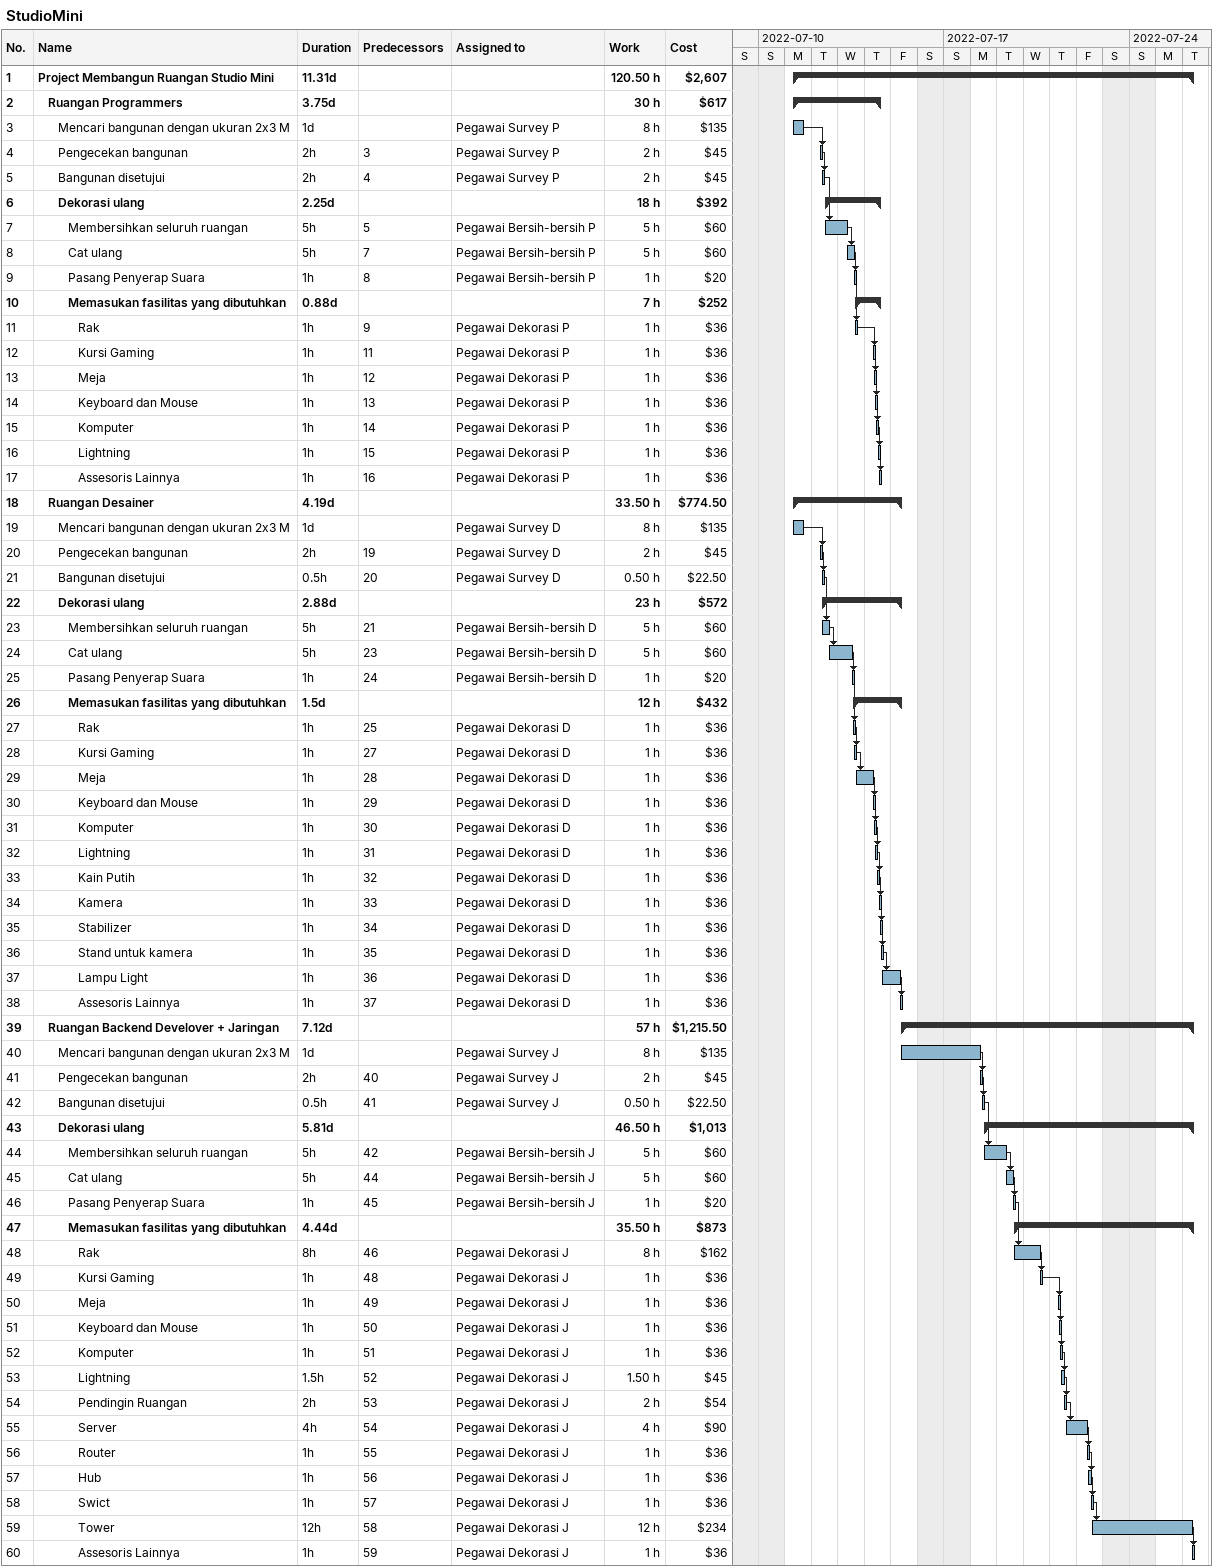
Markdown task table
StudioMini

| ID | Level | Task | Duration | Start | Finish | Predecessors | Resources | Work (h) | Cost ($) |
|---|---|---|---|---|---|---|---|---|---|
| 1 | 1 | **Project Membangun Ruangan Studio Mini** | 11.31d | 2022-07-11 | 2022-07-26 |  |  | 120.50 | 2607 |
| 2 | 2 | **Ruangan Programmers** | 3.75d | 2022-07-11 | 2022-07-14 |  |  | 30 | 617 |
| 3 | 3 | Mencari bangunan dengan ukuran 2x3 M | 1d | 2022-07-11 | 2022-07-11 |  | Pegawai Survey P | 8 | 135 |
| 4 | 3 | Pengecekan bangunan | 2h | 2022-07-12 | 2022-07-12 | 3 | Pegawai Survey P | 2 | 45 |
| 5 | 3 | Bangunan disetujui | 2h | 2022-07-12 | 2022-07-12 | 4 | Pegawai Survey P | 2 | 45 |
| 6 | 3 | **Dekorasi ulang** | 2.25d | 2022-07-12 | 2022-07-14 |  |  | 18 | 392 |
| 7 | 4 | Membersihkan seluruh ruangan | 5h | 2022-07-12 | 2022-07-13 | 5 | Pegawai Bersih-bersih P | 5 | 60 |
| 8 | 4 | Cat ulang | 5h | 2022-07-13 | 2022-07-13 | 7 | Pegawai Bersih-bersih P | 5 | 60 |
| 9 | 4 | Pasang Penyerap Suara | 1h | 2022-07-13 | 2022-07-13 | 8 | Pegawai Bersih-bersih P | 1 | 20 |
| 10 | 4 | **Memasukan fasilitas yang dibutuhkan** | 0.88d | 2022-07-13 | 2022-07-14 |  |  | 7 | 252 |
| 11 | 5 | Rak | 1h | 2022-07-13 | 2022-07-13 | 9 | Pegawai Dekorasi P | 1 | 36 |
| 12 | 5 | Kursi Gaming | 1h | 2022-07-14 | 2022-07-14 | 11 | Pegawai Dekorasi P | 1 | 36 |
| 13 | 5 | Meja | 1h | 2022-07-14 | 2022-07-14 | 12 | Pegawai Dekorasi P | 1 | 36 |
| 14 | 5 | Keyboard dan Mouse | 1h | 2022-07-14 | 2022-07-14 | 13 | Pegawai Dekorasi P | 1 | 36 |
| 15 | 5 | Komputer | 1h | 2022-07-14 | 2022-07-14 | 14 | Pegawai Dekorasi P | 1 | 36 |
| 16 | 5 | Lightning | 1h | 2022-07-14 | 2022-07-14 | 15 | Pegawai Dekorasi P | 1 | 36 |
| 17 | 5 | Assesoris Lainnya | 1h | 2022-07-14 | 2022-07-14 | 16 | Pegawai Dekorasi P | 1 | 36 |
| 18 | 2 | **Ruangan Desainer** | 4.19d | 2022-07-11 | 2022-07-15 |  |  | 33.50 | 774.50 |
| 19 | 3 | Mencari bangunan dengan ukuran 2x3 M | 1d | 2022-07-11 | 2022-07-11 |  | Pegawai Survey D | 8 | 135 |
| 20 | 3 | Pengecekan bangunan | 2h | 2022-07-12 | 2022-07-12 | 19 | Pegawai Survey D | 2 | 45 |
| 21 | 3 | Bangunan disetujui | 0.5h | 2022-07-12 | 2022-07-12 | 20 | Pegawai Survey D | 0.50 | 22.50 |
| 22 | 3 | **Dekorasi ulang** | 2.88d | 2022-07-12 | 2022-07-15 |  |  | 23 | 572 |
| 23 | 4 | Membersihkan seluruh ruangan | 5h | 2022-07-12 | 2022-07-12 | 21 | Pegawai Bersih-bersih D | 5 | 60 |
| 24 | 4 | Cat ulang | 5h | 2022-07-12 | 2022-07-13 | 23 | Pegawai Bersih-bersih D | 5 | 60 |
| 25 | 4 | Pasang Penyerap Suara | 1h | 2022-07-13 | 2022-07-13 | 24 | Pegawai Bersih-bersih D | 1 | 20 |
| 26 | 4 | **Memasukan fasilitas yang dibutuhkan** | 1.5d | 2022-07-13 | 2022-07-15 |  |  | 12 | 432 |
| 27 | 5 | Rak | 1h | 2022-07-13 | 2022-07-13 | 25 | Pegawai Dekorasi D | 1 | 36 |
| 28 | 5 | Kursi Gaming | 1h | 2022-07-13 | 2022-07-13 | 27 | Pegawai Dekorasi D | 1 | 36 |
| 29 | 5 | Meja | 1h | 2022-07-13 | 2022-07-14 | 28 | Pegawai Dekorasi D | 1 | 36 |
| 30 | 5 | Keyboard dan Mouse | 1h | 2022-07-14 | 2022-07-14 | 29 | Pegawai Dekorasi D | 1 | 36 |
| 31 | 5 | Komputer | 1h | 2022-07-14 | 2022-07-14 | 30 | Pegawai Dekorasi D | 1 | 36 |
| 32 | 5 | Lightning | 1h | 2022-07-14 | 2022-07-14 | 31 | Pegawai Dekorasi D | 1 | 36 |
| 33 | 5 | Kain Putih | 1h | 2022-07-14 | 2022-07-14 | 32 | Pegawai Dekorasi D | 1 | 36 |
| 34 | 5 | Kamera | 1h | 2022-07-14 | 2022-07-14 | 33 | Pegawai Dekorasi D | 1 | 36 |
| 35 | 5 | Stabilizer | 1h | 2022-07-14 | 2022-07-14 | 34 | Pegawai Dekorasi D | 1 | 36 |
| 36 | 5 | Stand untuk kamera | 1h | 2022-07-14 | 2022-07-14 | 35 | Pegawai Dekorasi D | 1 | 36 |
| 37 | 5 | Lampu Light | 1h | 2022-07-14 | 2022-07-15 | 36 | Pegawai Dekorasi D | 1 | 36 |
| 38 | 5 | Assesoris Lainnya | 1h | 2022-07-15 | 2022-07-15 | 37 | Pegawai Dekorasi D | 1 | 36 |
| 39 | 2 | **Ruangan Backend Develover + Jaringan** | 7.12d | 2022-07-15 | 2022-07-26 |  |  | 57 | 1215.50 |
| 40 | 3 | Mencari bangunan dengan ukuran 2x3 M | 1d | 2022-07-15 | 2022-07-18 |  | Pegawai Survey J | 8 | 135 |
| 41 | 3 | Pengecekan bangunan | 2h | 2022-07-18 | 2022-07-18 | 40 | Pegawai Survey J | 2 | 45 |
| 42 | 3 | Bangunan disetujui | 0.5h | 2022-07-18 | 2022-07-18 | 41 | Pegawai Survey J | 0.50 | 22.50 |
| 43 | 3 | **Dekorasi ulang** | 5.81d | 2022-07-18 | 2022-07-26 |  |  | 46.50 | 1013 |
| 44 | 4 | Membersihkan seluruh ruangan | 5h | 2022-07-18 | 2022-07-19 | 42 | Pegawai Bersih-bersih J | 5 | 60 |
| 45 | 4 | Cat ulang | 5h | 2022-07-19 | 2022-07-19 | 44 | Pegawai Bersih-bersih J | 5 | 60 |
| 46 | 4 | Pasang Penyerap Suara | 1h | 2022-07-19 | 2022-07-19 | 45 | Pegawai Bersih-bersih J | 1 | 20 |
| 47 | 4 | **Memasukan fasilitas yang dibutuhkan** | 4.44d | 2022-07-19 | 2022-07-26 |  |  | 35.50 | 873 |
| 48 | 5 | Rak | 8h | 2022-07-19 | 2022-07-20 | 46 | Pegawai Dekorasi J | 8 | 162 |
| 49 | 5 | Kursi Gaming | 1h | 2022-07-20 | 2022-07-20 | 48 | Pegawai Dekorasi J | 1 | 36 |
| 50 | 5 | Meja | 1h | 2022-07-21 | 2022-07-21 | 49 | Pegawai Dekorasi J | 1 | 36 |
| 51 | 5 | Keyboard dan Mouse | 1h | 2022-07-21 | 2022-07-21 | 50 | Pegawai Dekorasi J | 1 | 36 |
| 52 | 5 | Komputer | 1h | 2022-07-21 | 2022-07-21 | 51 | Pegawai Dekorasi J | 1 | 36 |
| 53 | 5 | Lightning | 1.5h | 2022-07-21 | 2022-07-21 | 52 | Pegawai Dekorasi J | 1.50 | 45 |
| 54 | 5 | Pendingin Ruangan | 2h | 2022-07-21 | 2022-07-21 | 53 | Pegawai Dekorasi J | 2 | 54 |
| 55 | 5 | Server | 4h | 2022-07-21 | 2022-07-22 | 54 | Pegawai Dekorasi J | 4 | 90 |
| 56 | 5 | Router | 1h | 2022-07-22 | 2022-07-22 | 55 | Pegawai Dekorasi J | 1 | 36 |
| 57 | 5 | Hub | 1h | 2022-07-22 | 2022-07-22 | 56 | Pegawai Dekorasi J | 1 | 36 |
| 58 | 5 | Swict | 1h | 2022-07-22 | 2022-07-22 | 57 | Pegawai Dekorasi J | 1 | 36 |
| 59 | 5 | Tower | 12h | 2022-07-22 | 2022-07-26 | 58 | Pegawai Dekorasi J | 12 | 234 |
| 60 | 5 | Assesoris Lainnya | 1h | 2022-07-26 | 2022-07-26 | 59 | Pegawai Dekorasi J | 1 | 36 |
